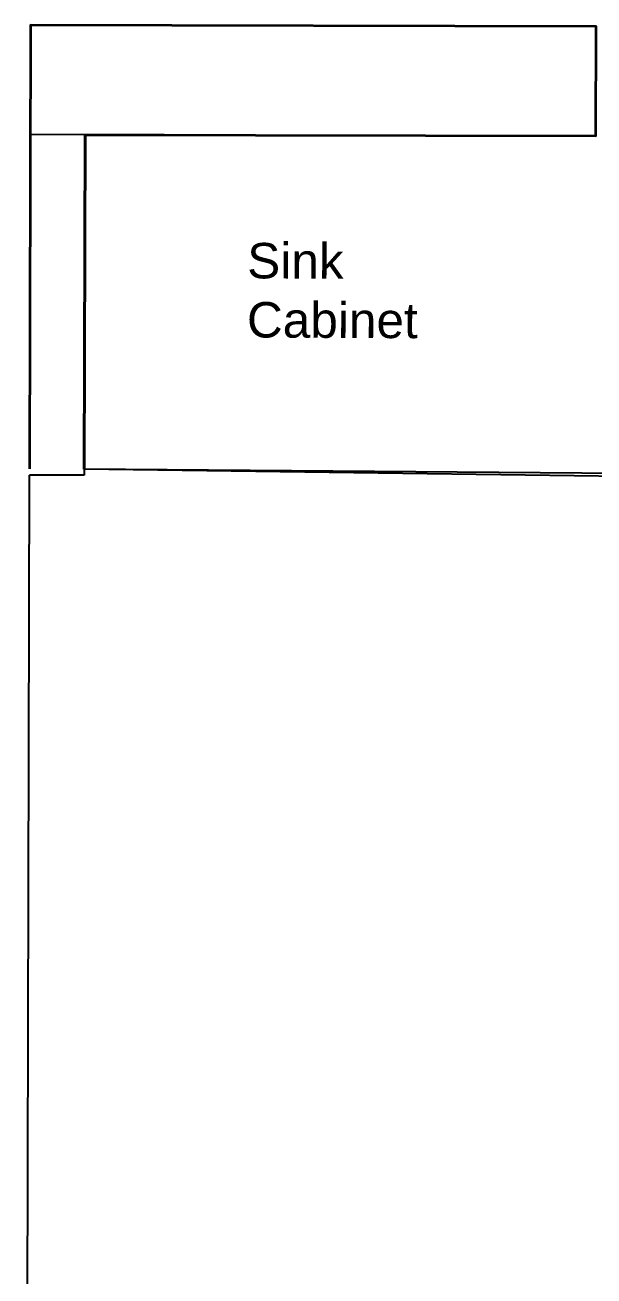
# Model space of a CAD drawing. Header units: millimetres. Extents: x 2258 to 5600, y 711 to 2563.
# Drawn here: x 5122.6 to 5162.6, y 2426.7 to 2514.9 of the extents above; entities that cross this region are included whole.
import ezdxf

# ---------------------------------------------------------------- set-up
doc = ezdxf.new("R2010")
doc.units = ezdxf.units.MM
doc.layers.add('PQI-A-IN-FURN', color=39, linetype='Continuous', lineweight=13)
doc.layers.add('PQI-A-WALL', color=30, linetype='Continuous', lineweight=50)
doc.styles.get("Standard").update_dxf_attribs({"font": 'arial.ttf'})

msp = doc.modelspace()

# ---------------------------------------------------------------- linework, layer by layer
for p, q in [((5126.777, 2507.131), (5122.914, 2507.141)), ((5126.777, 2507.131), (5126.721, 2483.131)), ((5132.359, 2507.118), (5126.777, 2507.131)), ((5164.721, 2483.04), (5126.722, 2483.566)), ((5196.981, 2482.962), (5126.722, 2483.566)), ((5122.551, 2356.518), (5122.856, 2483.141)), ((5126.721, 2483.131), (5122.856, 2483.141)), ((5126.721, 2483.131), (5122.856, 2483.141))]:
    msp.add_line(p, q)
at = {"layer": 'PQI-A-IN-FURN', "color": 0, "lineweight": 35, "ltscale": 0.25}
msp.add_line((5126.721, 2483.566), (5126.777, 2507.131), dxfattribs=at)
at = {"layer": 'PQI-A-WALL', "color": 0, "lineweight": 35, "ltscale": 100}
msp.add_line((5126.777, 2507.131), (5126.719, 2483.566), dxfattribs=at)
for points in [[(5126.777, 2507.131), (5162.777, 2507.044), (5162.796, 2514.77), (5122.933, 2514.867), (5122.857, 2483.575)], [(5126.719, 2483.566), (5126.721, 2483.566)]]:
    msp.add_lwpolyline(points, dxfattribs=at)

# ---------------------------------------------------------------- texts
at = {"insert": (5138.212, 2499.51), "char_height": 2.5, "attachment_point": 1, "rotation": 359.7362}
msp.add_mtext_dynamic_manual_height_columns('Sink Cabinet', width=2.08509, gutter_width=12.5, heights=[0], dxfattribs=at)

doc.saveas('drawing.dxf')
